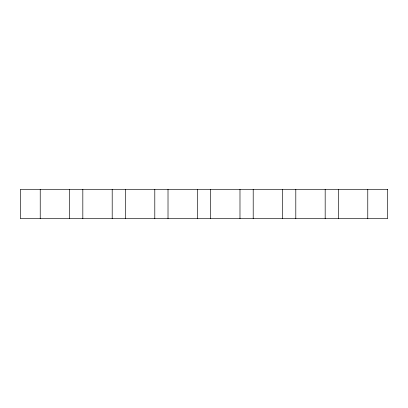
<?xml version="1.0" encoding="UTF-8"?>
<svg xmlns="http://www.w3.org/2000/svg" width="408" height="408" viewBox="0 0 408 408"><rect width="100%" height="100%" fill="white"/><g stroke="black" fill="none" stroke-linecap="round" stroke-linejoin="round"><path stroke-width="0.61" d="M367.771 189.312L367.771 218.688M338.395 189.312L338.395 218.688M325.176 189.312L325.176 218.688M295.8 189.312L295.8 218.688M282.581 189.312L282.581 218.688M253.205 189.312L253.205 218.688M239.986 189.312L239.986 218.688M210.61 189.312L210.61 218.688M197.39 189.312L197.39 218.688M168.014 189.312L168.014 218.688M154.795 189.312L154.795 218.688M125.419 189.312L125.419 218.688M112.2 189.312L112.2 218.688M82.824 189.312L82.824 218.688M69.605 189.312L69.605 218.688M40.229 189.312L40.229 218.688M387.6 189.312L20.4 189.312L20.4 218.688L387.6 218.688L387.6 189.312"/></g></svg>
